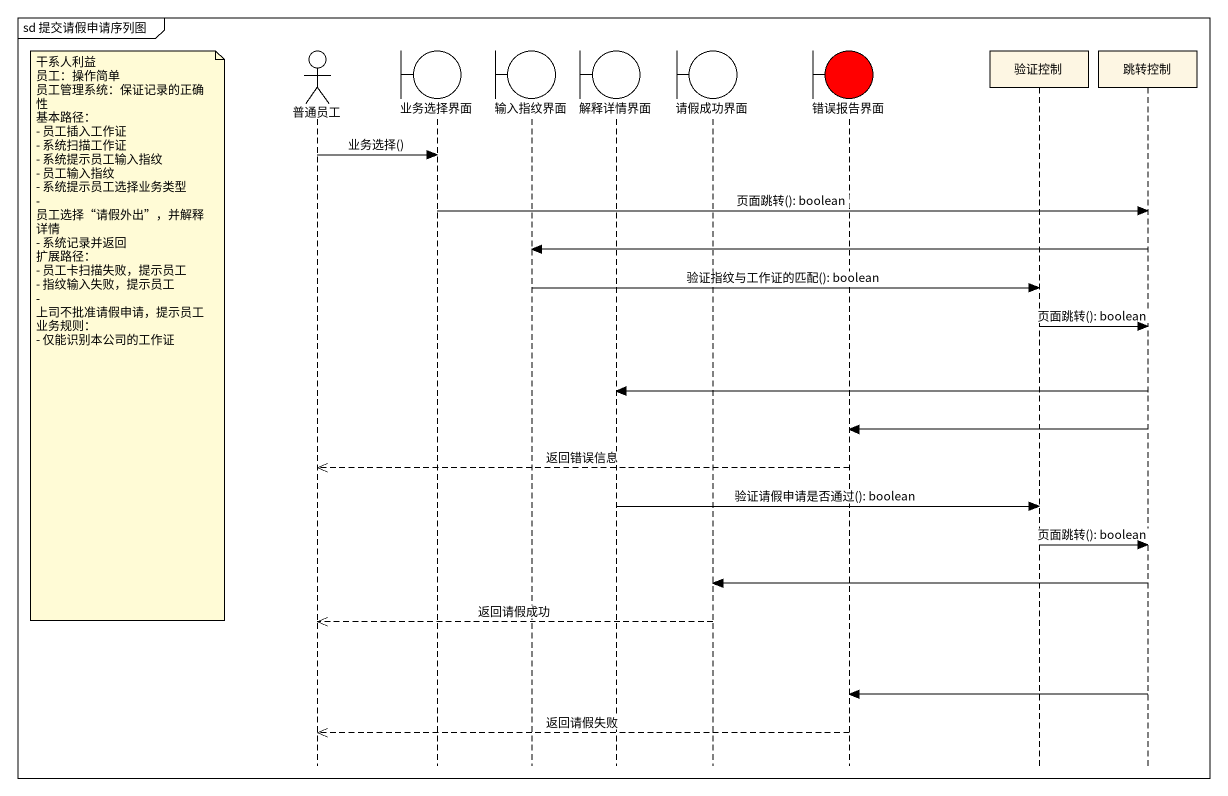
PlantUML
@startuml
mainframe sd 提交请假申请序列图
hide footbox
actor 普通员工
boundary 业务选择界面
boundary 输入指纹界面
boundary 解释详情界面
boundary 请假成功界面
boundary 错误报告界面 #FF0000
participant 验证控制
participant 跳转控制

普通员工 -> 业务选择界面 : 业务选择()
业务选择界面 -> 跳转控制 : 页面跳转(): boolean
跳转控制 -> 输入指纹界面
输入指纹界面 -> 验证控制 : 验证指纹与工作证的匹配(): boolean
验证控制 -> 跳转控制 : 页面跳转(): boolean
note left of 普通员工
  干系人利益
  员工：操作简单
  员工管理系统：保证记录的正确性
  基本路径：
  - 员工插入工作证
  - 系统扫描工作证
  - 系统提示员工输入指纹
  - 员工输入指纹
  - 系统提示员工选择业务类型
  - 员工选择“请假外出”，并解释详情
  - 系统记录并返回
  扩展路径：
  - 员工卡扫描失败，提示员工
  - 指纹输入失败，提示员工
  - 上司不批准请假申请，提示员工
  业务规则：
  - 仅能识别本公司的工作证
end note
跳转控制 -> 解释详情界面
跳转控制 -> 错误报告界面
错误报告界面 -->> 普通员工 : 返回错误信息
解释详情界面 -> 验证控制 : 验证请假申请是否通过(): boolean
验证控制 -> 跳转控制 : 页面跳转(): boolean
跳转控制 -> 请假成功界面
请假成功界面 -->> 普通员工 : 返回请假成功
跳转控制 -> 错误报告界面
错误报告界面 -->> 普通员工 : 返回请假失败
@enduml
